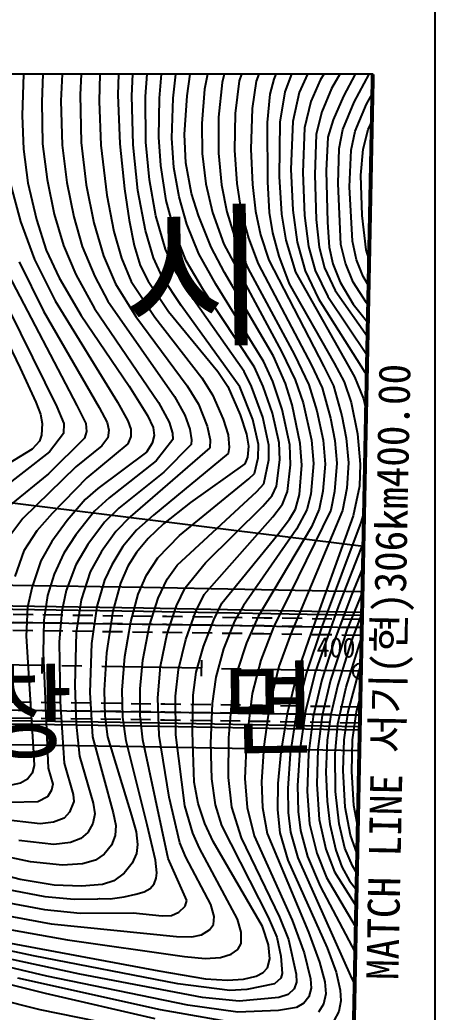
# Model space of a CAD drawing. Header units: millimetres. Extents: x 8678 to 9474, y 1103 to 1809.
# Drawn here: x 9421.8 to 9473.9, y 1431.1 to 1555.7 of the extents above; entities that cross this region are included whole.
import ezdxf
from ezdxf.enums import TextEntityAlignment as Align
from ezdxf.xclip import XClip

# ---------------------------------------------------------------- set-up
doc = ezdxf.new("R2010")
doc.units = ezdxf.units.MM
doc.header["$LTSCALE"] = 10
doc.header["$MEASUREMENT"] = 0
doc.header["$XCLIPFRAME"] = 2
for name, pattern in [('A-CENTR01', [2, 1.25, -0.25, 0.25, -0.25]), ('CENTER', [2, 1.25, -0.25, 0.25, -0.25]), ('HIDDEN', [0.375, 0.25, -0.125])]:
    doc.linetypes.add(name, pattern=pattern)
for name, color, linetype in [('TN-MACL', 6, 'A-CENTR01'), ('TZ-BASE', 253, 'Continuous'), ('TZ-CABL', 4, 'Continuous')]:
    doc.layers.add(name, color=color, linetype=linetype)
doc.layers.add('TX-PAPR', color=2, linetype='Continuous', plot=False)
doc.styles.add('HANA', font='GulimChe.ttf')
doc.styles.get("Standard").update_dxf_attribs({"font": 'GulimChe.ttf'})
doc.linetypes.add('ZIGZAG', pattern='A,0.0001,-0.2,[131,ltypeshp.shx,S=0.2,R=0,X=-0.2,Y=0],-0.4,[131,ltypeshp.shx,S=0.2,R=180,X=0.2,Y=0],-0.2', length=0.8001)

# ---------------------------------------------------------------- blocks, each defined once
blk = doc.blocks.new('JD-CGHF56FJ')
at = {"layer": 'TZ-BASE'}
for p, q in [((695.76, 78.77, 242), (693.29, 74.99, 242)), ((662.61, 77.53, 227), (662.35, 71.63, 227)), ((665.03, 78.14, 228), (664.76, 72.39, 228)), ((669.67, 78.18, 230), (669.52, 72.41, 230)), ((697.22, 78.02, 243), (694.88, 74.23, 243)), ((698.7, 77.32, 244), (696.32, 73.19, 244)), ((660.21, 77.15, 226), (659.95, 71.52, 226)), ((667.3, 76.96, 229), (667.16, 71.62, 229)), ((671.26, 72.27, 231), (671.48, 77.02, 231)), ((672.99, 72.19, 232), (673.3, 76.84, 232)), ((674.72, 72, 233), (675.13, 76.65, 233)), ((676.44, 71.98, 234), (676.91, 76.19, 234)), ((678.18, 72.27, 235), (678.73, 76.04, 235)), ((681.08, 76.67, 236), (680.39, 73.13, 236)), ((683.28, 76.69, 237), (682.6, 73.97, 237)), ((685.45, 76.51, 238), (684.74, 74.17, 238)), ((687.63, 76.28, 239), (686.86, 74.12, 239)), ((689.87, 76.22, 240), (689.07, 74.39, 240)), ((700.17, 76.67, 245), (697.8, 72.22, 245)), ((657.66, 75.34, 225), (657.49, 69.8, 225)), ((691.33, 75.07, 241), (690.45, 72.78, 241)), ((693.29, 74.99, 242), (692.25, 72.68, 242)), ((699.14, 71.49, 246), (701.33, 75.56, 246)), ((682.6, 73.97, 237), (682.13, 69.61, 237)), ((684.74, 74.17, 238), (684.22, 70.05, 238)), ((686.86, 74.12, 239), (686.33, 70.68, 239)), ((689.07, 74.39, 240), (688.58, 72.48, 240)), ((694.88, 74.23, 243), (693.7, 71.55, 243)), ((664.76, 72.39, 228), (664.91, 66.41, 228)), ((669.52, 72.41, 230), (669.76, 66.23, 230)), ((680.39, 73.13, 236), (680.03, 68.81, 236)), ((688.58, 72.48, 240), (688.22, 68.94, 240)), ((690.45, 72.78, 241), (689.83, 68.96, 241)), ((692.25, 72.68, 242), (691.45, 69.06, 242)), ((696.32, 73.19, 244), (695.07, 70.27, 244)), ((700.69, 71.24, 247), (701.43, 72.57, 247)), ((659.95, 71.52, 226), (660.07, 66.24, 226)), ((662.35, 71.63, 227), (662.5, 66.09, 227)), ((667.16, 71.62, 229), (667.35, 66.09, 229)), ((671.42, 66.12, 231), (671.26, 72.27, 231)), ((673.03, 66.46, 232), (672.99, 72.19, 232)), ((674.64, 67.1, 233), (674.72, 72, 233)), ((676.28, 66.98, 234), (676.44, 71.98, 234)), ((677.87, 67.44, 235), (678.18, 72.27, 235)), ((693.7, 71.55, 243), (692.93, 68.25, 243)), ((697.8, 72.22, 245), (696.49, 69.26, 245)), ((697.74, 68.06, 246), (699.14, 71.49, 246)), ((699.25, 67.83, 247), (700.69, 71.24, 247)), ((657.49, 69.8, 225), (657.66, 65.56, 225)), ((684.22, 70.05, 238), (684.14, 65.46, 238)), ((686.33, 70.68, 239), (686.19, 65.59, 239)), ((695.07, 70.27, 244), (694.37, 67.46, 244)), ((680.03, 68.81, 236), (680.07, 65.04, 236)), ((682.13, 69.61, 237), (682.11, 65.07, 237)), ((688.22, 68.94, 240), (688.26, 61.46, 240)), ((689.83, 68.96, 241), (689.74, 62.14, 241)), ((691.45, 69.06, 242), (691.22, 63.08, 242)), ((696.49, 69.26, 245), (695.86, 67.08, 245)), ((700.92, 68.06, 248), (701.36, 69, 248)), ((678.05, 63.86, 235), (677.87, 67.44, 235)), ((692.93, 68.25, 243), (692.7, 62.65, 243)), ((694.37, 67.46, 244), (694.19, 62.35, 244)), ((697.27, 65.65, 246), (697.74, 68.06, 246)), ((698.75, 65.46, 247), (699.25, 67.83, 247)), ((700.26, 65.59, 248), (700.92, 68.06, 248)), ((660.07, 66.24, 226), (660.62, 61.76, 226)), ((662.5, 66.09, 227), (663.1, 61.38, 227)), ((664.91, 66.41, 228), (665.54, 61.1, 228)), ((667.35, 66.09, 229), (668.11, 59.81, 229)), ((669.76, 66.23, 230), (670.32, 60.6, 230)), ((672.02, 60.38, 231), (671.42, 66.12, 231)), ((673.48, 61.71, 232), (673.03, 66.46, 232)), ((674.89, 63.52, 233), (674.64, 67.1, 233)), ((676.54, 63.28, 234), (676.28, 66.98, 234)), ((695.86, 67.08, 245), (695.64, 62.86, 245)), ((657.66, 65.56, 225), (658.21, 61.37, 225)), ((680.07, 65.04, 236), (680.53, 61.23, 236)), ((682.11, 65.07, 237), (682.51, 61.09, 237)), ((684.14, 65.46, 238), (684.44, 61.25, 238)), ((686.19, 65.59, 239), (686.38, 61.13, 239)), ((697.12, 61.28, 246), (697.27, 65.65, 246)), ((698.56, 60.84, 247), (698.75, 65.46, 247)), ((699.97, 62.32, 248), (700.26, 65.59, 248)), ((678.75, 60.03, 235), (678.05, 63.86, 235)), ((675.58, 59.15, 233), (674.89, 63.52, 233)), ((677.18, 59.59, 234), (676.54, 63.28, 234)), ((691.22, 63.08, 242), (691.43, 57.91, 242)), ((692.7, 62.65, 243), (692.92, 57.25, 243)), ((694.19, 62.35, 244), (694.38, 56.76, 244)), ((695.64, 62.86, 245), (695.79, 56.41, 245)), ((658.21, 61.37, 225), (659.31, 56.73, 225)), ((660.62, 61.76, 226), (661.52, 57.43, 226)), ((663.1, 61.38, 227), (663.97, 57.07, 227)), ((665.54, 61.1, 228), (666.47, 56.34, 228)), ((674.28, 57.21, 232), (673.48, 61.71, 232)), ((680.53, 61.23, 236), (681.36, 57.61, 236)), ((682.51, 61.09, 237), (683.16, 57.72, 237)), ((684.44, 61.25, 238), (684.98, 57.7, 238)), ((686.38, 61.13, 239), (686.75, 57.79, 239)), ((688.26, 61.46, 240), (688.5, 57.63, 240)), ((689.74, 62.14, 241), (690.02, 57.4, 241)), ((697.49, 53.61, 246), (697.12, 61.28, 246)), ((700.14, 57.26, 248), (699.97, 62.32, 248)), ((656.06, 61.03, 224), (657.31, 56.5, 224)), ((670.32, 60.6, 230), (670.92, 56.65, 230)), ((672.95, 55.36, 231), (672.02, 60.38, 231)), ((679.6, 57.23, 235), (678.75, 60.03, 235)), ((698.92, 54.02, 247), (698.56, 60.84, 247)), ((668.11, 59.81, 229), (669, 55.23, 229)), ((676.63, 55.14, 233), (675.58, 59.15, 233)), ((678.15, 56.14, 234), (677.18, 59.59, 234)), ((661.52, 57.43, 226), (662.68, 53.5, 226)), ((681.36, 57.61, 236), (682.79, 53.65, 236)), ((683.16, 57.72, 237), (684.32, 54.07, 237)), ((684.98, 57.7, 238), (685.87, 54.4, 238)), ((686.75, 57.79, 239), (687.38, 54.84, 239)), ((688.5, 57.63, 240), (688.91, 55.07, 240)), ((690.02, 57.4, 241), (690.56, 54.13, 241)), ((691.43, 57.91, 242), (691.98, 53.88, 242)), ((657.31, 56.5, 224), (659.06, 51.73, 224)), ((659.31, 56.73, 225), (660.53, 52.9, 225)), ((663.97, 57.07, 227), (665.04, 53.35, 227)), ((666.47, 56.34, 228), (667.69, 52.19, 228)), ((670.92, 56.65, 230), (671.57, 53.46, 230)), ((675.47, 53.03, 232), (674.28, 57.21, 232)), ((679.64, 52.42, 234), (678.15, 56.14, 234)), ((681.2, 53.29, 235), (679.6, 57.23, 235)), ((692.92, 57.25, 243), (693.42, 53.34, 243)), ((694.38, 56.76, 244), (694.74, 53.28, 244)), ((695.79, 56.41, 245), (696, 53.29, 245)), ((700.64, 52.93, 248), (700.14, 57.26, 248)), ((648.62, 55.85, 220), (657.27, 38.07, 220)), ((669, 55.23, 229), (669.95, 51.9, 229)), ((673.96, 51.93, 231), (672.95, 55.36, 231)), ((678.08, 51.54, 233), (676.63, 55.14, 233)), ((687.38, 54.84, 239), (688.42, 51.64, 239)), ((688.91, 55.07, 240), (689.71, 52.16, 240)), ((682.79, 53.65, 236), (690.02, 40.17, 236)), ((684.32, 54.07, 237), (685.8, 50.62, 237)), ((685.87, 54.4, 238), (687.1, 51.17, 238)), ((690.56, 54.13, 241), (691.77, 50.12, 241)), ((691.98, 53.88, 242), (693, 50.29, 242)), ((698.05, 51.26, 246), (697.49, 53.61, 246)), ((699.44, 51.7, 247), (698.92, 54.02, 247)), ((660.53, 52.9, 225), (662.14, 49.43, 225)), ((662.68, 53.5, 226), (664.24, 49.84, 226)), ((665.04, 53.35, 227), (666.6, 49.59, 227)), ((671.57, 53.46, 230), (672.32, 50.96, 230)), ((676.66, 50.4, 232), (675.47, 53.03, 232)), ((681.78, 48.63, 234), (679.64, 52.42, 234)), ((682.88, 50.08, 235), (681.2, 53.29, 235)), ((693.42, 53.34, 243), (694.25, 50.33, 243)), ((694.74, 53.28, 244), (695.41, 50.66, 244)), ((696, 53.29, 245), (696.47, 51.16, 245)), ((701.01, 51.74, 248), (700.64, 52.93, 248)), ((657.12, 51.43, 223), (660.18, 45.22, 223)), ((659.06, 51.73, 224), (661.64, 46.52, 224)), ((667.69, 52.19, 228), (669.22, 48.65, 228)), ((669.95, 51.9, 229), (671.19, 48.96, 229)), ((675.07, 49.56, 231), (673.96, 51.93, 231)), ((680.25, 47.88, 233), (678.08, 51.54, 233)), ((687.1, 51.17, 238), (693.8, 38.43, 238)), ((688.42, 51.64, 239), (695.36, 38.3, 239)), ((689.71, 52.16, 240), (691.01, 48.66, 240)), ((696.47, 51.16, 245), (697.4, 48.86, 245)), ((699.02, 48.89, 246), (698.05, 51.26, 246)), ((700.27, 49.57, 247), (699.44, 51.7, 247)), ((672.32, 50.96, 230), (673.29, 48.98, 230)), ((679, 46.7, 232), (676.66, 50.4, 232)), ((689.02, 39.6, 235), (682.88, 50.08, 235)), ((685.8, 50.62, 237), (691.67, 39.75, 237)), ((691.77, 50.12, 241), (699.17, 36.98, 241)), ((693, 50.29, 242), (694.69, 46.79, 242)), ((694.25, 50.33, 243), (695.85, 47.06, 243)), ((695.41, 50.66, 244), (696.74, 47.81, 244)), ((654.07, 48.97, 221), (661.86, 33.21, 221)), ((655.77, 49.8, 222), (664.37, 33.38, 222)), ((662.14, 49.43, 225), (664.89, 44.68, 225)), ((664.24, 49.84, 226), (666.58, 45.55, 226)), ((666.6, 49.59, 227), (668.23, 46.47, 227)), ((669.22, 48.65, 228), (671.77, 44.57, 228)), ((671.19, 48.96, 229), (674.14, 44.48, 229)), ((673.29, 48.98, 230), (675.86, 45.2, 230)), ((677.46, 45.94, 231), (675.07, 49.56, 231)), ((687.81, 38.88, 234), (681.78, 48.63, 234)), ((691.01, 48.66, 240), (696.65, 38.71, 240)), ((697.4, 48.86, 245), (699, 46.11, 245)), ((700.68, 46.27, 246), (699.02, 48.89, 246)), ((700.95, 48.47, 247), (700.27, 49.57, 247)), ((686.64, 38.18, 233), (680.25, 47.88, 233)), ((696.74, 47.81, 244), (700.82, 42.03, 244)), ((661.64, 46.52, 224), (669.46, 33.8, 224)), ((668.23, 46.47, 227), (676.6, 34.53, 227)), ((685.36, 37.66, 232), (679, 46.7, 232)), ((694.69, 46.79, 242), (700.47, 37.58, 242)), ((695.85, 47.06, 243), (700.77, 39.7, 243)), ((700.9, 46, 246), (700.68, 46.27, 246)), ((660.18, 45.22, 223), (667.16, 33.12, 223)), ((666.58, 45.55, 226), (674.62, 33.76, 226)), ((675.86, 45.2, 230), (682.06, 37.67, 230)), ((684.8, 35.73, 231), (677.46, 45.94, 231)), ((699, 46.11, 245), (700.86, 43.82, 245)), ((664.89, 44.68, 225), (670.93, 35.8, 225)), ((671.77, 44.57, 228), (678.21, 35.84, 228)), ((674.14, 44.48, 229), (680.04, 36.86, 229)), ((498.9, 40.63), (700.3, 15.73)), ((690.02, 40.17, 236), (691.75, 36.62, 236)), ((688.93, 36.39, 234), (687.81, 38.88, 234)), ((690.53, 36.13, 235), (689.02, 39.6, 235)), ((691.67, 39.75, 237), (693.47, 35.96, 237)), ((696.65, 38.71, 240), (697.91, 36.34, 240)), ((657.27, 38.07, 220), (659.21, 33.82, 220)), ((682.06, 37.67, 230), (683.31, 35.78, 230)), ((686.26, 35.76, 232), (685.36, 37.66, 232)), ((687.72, 35.78, 233), (686.64, 38.18, 233)), ((693.8, 38.43, 238), (695.11, 35.62, 238)), ((695.36, 38.3, 239), (696.54, 35.87, 239)), ((700.47, 37.58, 242), (700.72, 37.06, 242)), ((680.04, 36.86, 229), (681.37, 34.73, 229)), ((690.13, 32.88, 234), (688.93, 36.39, 234)), ((691.75, 36.62, 236), (692.75, 33.71, 236)), ((697.91, 36.34, 240), (698.77, 33.76, 240)), ((699.17, 36.98, 241), (700.3, 34.21, 241)), ((670.93, 35.8, 225), (673.24, 32.12, 225)), ((678.21, 35.84, 228), (679.6, 33.53, 228)), ((683.31, 35.78, 230), (684.84, 32.22, 230)), ((686.42, 31.62, 231), (684.8, 35.73, 231)), ((687.69, 31.9, 232), (686.26, 35.76, 232)), ((688.9, 32.44, 233), (687.72, 35.78, 233)), ((691.35, 33.45, 235), (690.53, 36.13, 235)), ((693.47, 35.96, 237), (694.48, 32.7, 237)), ((695.11, 35.62, 238), (696.18, 31.78, 238)), ((696.54, 35.87, 239), (697.61, 32.07, 239)), ((659.21, 33.82, 220), (659.79, 32.28, 220)), ((669.46, 33.8, 224), (670.77, 31.47, 224)), ((674.62, 33.76, 226), (675.94, 31.29, 226)), ((676.6, 34.53, 227), (677.89, 32.16, 227)), ((681.37, 34.73, 229), (682.71, 31.65, 229)), ((692.75, 33.71, 236), (693.78, 29.04, 236)), ((698.77, 33.76, 240), (699.58, 29.82, 240)), ((700.3, 34.21, 241), (700.64, 32.72, 241)), ((661.86, 33.21, 221), (662.74, 31.12, 221)), ((664.37, 33.38, 222), (665.47, 31.13, 222)), ((667.16, 33.12, 223), (668.15, 31.23, 223)), ((679.6, 33.53, 228), (680.72, 30.8, 228)), ((689.73, 28.68, 233), (688.9, 32.44, 233)), ((691.07, 28.46, 234), (690.13, 32.88, 234)), ((692.39, 28.6, 235), (691.35, 33.45, 235)), ((694.48, 32.7, 237), (695.26, 29.02, 237)), ((659.79, 32.28, 220), (660.01, 31.12, 220)), ((668.15, 31.23, 223), (668.39, 30.29, 223)), ((670.77, 31.47, 224), (671.15, 30.4, 224)), ((673.24, 32.12, 225), (673.92, 30.61, 225)), ((675.94, 31.29, 226), (676.34, 29.91, 226)), ((677.89, 32.16, 227), (678.55, 30.4, 227)), ((682.71, 31.65, 229), (683.32, 29.69, 229)), ((684.84, 32.22, 230), (685.66, 29.79, 230)), ((687.15, 28.48, 231), (686.42, 31.62, 231)), ((688.46, 28.42, 232), (687.69, 31.9, 232)), ((696.18, 31.78, 238), (696.73, 29, 238)), ((697.61, 32.07, 239), (698.16, 29.26, 239)), ((660.01, 31.12, 220), (659.93, 29.67, 220)), ((662.74, 31.12, 221), (662.69, 29.87, 221)), ((665.56, 30.12, 222), (665.31, 29.26, 222)), ((665.47, 31.13, 222), (665.56, 30.12, 222)), ((668.39, 30.29, 223), (668.23, 29.34, 223)), ((671.15, 30.4, 224), (671.13, 29.48, 224)), ((673.92, 30.61, 225), (674.05, 29.6, 225)), ((678.55, 30.4, 227), (678.75, 29.06, 227)), ((680.72, 30.8, 228), (681.09, 29.06, 228)), ((659.66, 28.89, 220), (658.74, 27.91, 220)), ((659.93, 29.67, 220), (659.66, 28.89, 220)), ((665.31, 29.26, 222), (660.81, 24.81, 222)), ((662.69, 29.87, 221), (660.94, 27.56, 221)), ((668.23, 29.34, 223), (667.51, 28.31, 223)), ((671.13, 29.48, 224), (670.74, 28.55, 224)), ((674.05, 29.6, 225), (673.82, 28.64, 225)), ((676.39, 29.13, 226), (674.31, 26.45, 226)), ((676.34, 29.91, 226), (676.39, 29.13, 226)), ((678.75, 29.06, 227), (678.69, 28.47, 227)), ((681.09, 29.06, 228), (681.06, 28.08, 228)), ((683.32, 29.69, 229), (683.46, 28.11, 229)), ((685.66, 29.79, 230), (685.89, 28.27, 230)), ((689.8, 26.54, 233), (689.73, 28.68, 233)), ((693.78, 29.04, 236), (694.04, 26.08, 236)), ((695.26, 29.02, 237), (695.51, 26.03, 237)), ((696.73, 29, 238), (696.96, 26.14, 238)), ((698.16, 29.26, 239), (698.42, 26.18, 239)), ((699.58, 29.82, 240), (699.91, 26.03, 240)), ((658.74, 27.91, 220), (653.8, 24.86, 220)), ((660.94, 27.56, 221), (654.45, 22.52, 221)), ((667.51, 28.31, 223), (664.23, 25.67, 223)), ((670.74, 28.55, 224), (665.62, 24.31, 224)), ((673.09, 27.53, 225), (666.98, 22.94, 225)), ((681.06, 28.08, 228), (671.06, 19.39, 228)), ((673.82, 28.64, 225), (673.09, 27.53, 225)), ((678.69, 28.47, 227), (675.27, 25, 227)), ((683.46, 28.11, 229), (683.33, 27.34, 229)), ((685.89, 28.27, 230), (685.76, 26.88, 230)), ((687.1, 26.83, 231), (687.15, 28.48, 231)), ((688.42, 26.55, 232), (688.46, 28.42, 232)), ((691.15, 25.93, 234), (691.07, 28.46, 234)), ((692.6, 25.87, 235), (692.39, 28.6, 235)), ((674.31, 26.45, 226), (668.42, 21.8, 226)), ((683.33, 27.34, 229), (673.98, 19.62, 229)), ((685.76, 26.88, 230), (685.44, 26.07, 230)), ((686.64, 24.84, 231), (687.1, 26.83, 231)), ((687.8, 23.53, 232), (688.42, 26.55, 232)), ((689.4, 23.27, 233), (689.8, 26.54, 233)), ((698.42, 26.18, 239), (698.21, 22.99, 239)), ((664.23, 25.67, 223), (657.6, 19.21, 223)), ((675.27, 25, 227), (669.63, 20.5, 227)), ((685.44, 26.07, 230), (678.61, 21.22, 230)), ((690.77, 22.59, 234), (691.15, 25.93, 234)), ((692.3, 22.21, 235), (692.6, 25.87, 235)), ((694.04, 26.08, 236), (693.72, 22.26, 236)), ((695.51, 26.03, 237), (695.23, 22.64, 237)), ((696.96, 26.14, 238), (696.69, 22.58, 238)), ((699.91, 26.03, 240), (699.8, 23.26, 240)), ((660.81, 24.81, 222), (656.09, 20.93, 222)), ((665.62, 24.31, 224), (661.28, 19.83, 224)), ((677.23, 17.07, 231), (685.94, 24.18, 231)), ((685.94, 24.18, 231), (686.64, 24.84, 231)), ((666.98, 22.94, 225), (665.41, 21.58, 225)), ((676.95, 13.34, 232), (686.92, 22.58, 232)), ((686.92, 22.58, 232), (687.8, 23.53, 232)), ((688.86, 22.06, 233), (689.4, 23.27, 233)), ((690.17, 20.97, 234), (690.77, 22.59, 234)), ((695.23, 22.64, 237), (694.76, 20.37, 237)), ((696.69, 22.58, 238), (696.21, 20.24, 238)), ((698.21, 22.99, 239), (697.69, 20.19, 239)), ((699.8, 23.26, 240), (699.03, 19.51, 240)), ((665.41, 21.58, 225), (663.16, 18.95, 225)), ((668.42, 21.8, 226), (666.59, 20.11, 226)), ((678.61, 21.22, 230), (675.24, 18.51, 230)), ((687.67, 20.72, 233), (688.86, 22.06, 233)), ((691.78, 20.37, 235), (692.3, 22.21, 235)), ((693.72, 22.26, 236), (693.21, 20.27, 236)), ((666.59, 20.11, 226), (664.23, 17.15, 226)), ((669.63, 20.5, 227), (667.82, 18.72, 227)), ((680.49, 13.61, 233), (687.67, 20.72, 233)), ((688.96, 19.38, 234), (690.17, 20.97, 234)), ((696.21, 20.24, 238), (689.01, 5.55, 238)), ((691.04, 19.09, 235), (691.78, 20.37, 235)), ((697.69, 20.19, 239), (691.2, 4.69, 239)), ((693.21, 20.27, 236), (691.9, 17.83, 236)), ((694.76, 20.37, 237), (693.81, 18.14, 237)), ((700.38, 20.07, 241), (699.98, 18.67, 241)), ((657.6, 19.21, 223), (655.82, 16.83, 223)), ((661.28, 19.83, 224), (659.33, 17.64, 224)), ((663.16, 18.95, 225), (661.22, 16.3, 225)), ((667.82, 18.72, 227), (665.74, 15.94, 227)), ((671.06, 19.39, 228), (669.23, 17.54, 228)), ((673.98, 19.62, 229), (671.86, 17.71, 229)), ((680.32, 9.64, 234), (688.96, 19.38, 234)), ((689.56, 17.18, 235), (691.04, 19.09, 235)), ((699.03, 19.51, 240), (693.45, 4.05, 240)), ((659.33, 17.64, 224), (657.7, 15.14, 224)), ((669.23, 17.54, 228), (667.46, 15.06, 228)), ((671.86, 17.71, 229), (670.14, 15.67, 229)), ((675.24, 18.51, 230), (673.31, 16.68, 230)), ((691.9, 17.83, 236), (685.27, 8.27, 236)), ((693.81, 18.14, 237), (687.09, 6.88, 237)), ((699.98, 18.67, 241), (695.14, 5.72, 241)), ((661.22, 16.3, 225), (659.86, 13.88, 225)), ((664.23, 17.15, 226), (662.72, 14.82, 226)), ((673.31, 16.68, 230), (671.85, 14.93, 230)), ((674.5, 14.25, 231), (677.23, 17.07, 231)), ((682.54, 8.54, 235), (689.56, 17.18, 235)), ((700.31, 16.27, 242), (697.16, 8.24, 242)), ((657.7, 15.14, 224), (656.6, 11.89, 224)), ((665.74, 15.94, 227), (664.23, 13.38, 227)), ((667.46, 15.06, 228), (666.05, 12.48, 228)), ((670.14, 15.67, 229), (668.73, 13.36, 229)), ((659.86, 13.88, 225), (658.75, 10.61, 225)), ((662.72, 14.82, 226), (661.51, 12.18, 226)), ((671.85, 14.93, 230), (670.77, 13.19, 230)), ((673.09, 12.09, 231), (674.5, 14.25, 231)), ((664.23, 13.38, 227), (663.04, 10.13, 227)), ((666.05, 12.48, 228), (664.9, 8.98, 228)), ((668.73, 13.36, 229), (667.83, 11.43, 229)), ((670.77, 13.19, 230), (669.85, 11.07, 230)), ((675.68, 11.59, 232), (676.95, 13.34, 232)), ((677.93, 10.49, 233), (680.49, 13.61, 233)), ((700.24, 13.02, 243), (698.77, 9.47, 243)), ((661.51, 12.18, 226), (660.68, 9.53, 226)), ((667.83, 11.43, 229), (666.86, 8.13, 229)), ((672.07, 9.69, 231), (673.09, 12.09, 231)), ((674.54, 9.18, 232), (675.68, 11.59, 232)), ((658.75, 10.61, 225), (658.18, 8.04, 225)), ((663.04, 10.13, 227), (662.46, 7.53, 227)), ((669.85, 11.07, 230), (668.88, 7.54, 230)), ((676.85, 8.2, 233), (677.93, 10.49, 233)), ((700.18, 9.98, 244), (698.26, 5.28, 244)), ((660.68, 9.53, 226), (660.21, 6.4, 226)), ((664.9, 8.98, 228), (664.27, 4.89, 228)), ((671.12, 6.22, 231), (672.07, 9.69, 231)), ((673.48, 5.74, 232), (674.54, 9.18, 232)), ((679.24, 7.44, 234), (680.32, 9.64, 234)), ((698.77, 9.47, 243), (696.6, 3.65, 243)), ((658.18, 8.04, 225), (658.01, 4.39, 225)), ((662.46, 7.53, 227), (662.13, 3.71, 227)), ((666.86, 8.13, 229), (666.2, 3.47, 229)), ((668.88, 7.54, 230), (668.08, 2.31, 230)), ((675.7, 4.69, 233), (676.85, 8.2, 233)), ((681.54, 6.45, 235), (682.54, 8.54, 235)), ((685.27, 8.27, 236), (684.13, 6.31, 236)), ((697.16, 8.24, 242), (694.27, -0.12, 242)), ((660.21, 6.4, 226), (660.13, 2.33, 226)), ((678.01, 4.01, 234), (679.24, 7.44, 234)), ((680.24, 3.12, 235), (681.54, 6.45, 235)), ((684.13, 6.31, 236), (682.75, 2.82, 236)), ((687.09, 6.88, 237), (685.62, 3.58, 237)), ((700.13, 7.37, 245), (698.82, 3.87, 245)), ((670.38, 1.84, 231), (671.12, 6.22, 231)), ((672.64, 1.39, 232), (673.48, 5.74, 232)), ((689.01, 5.55, 238), (687.42, 1.4, 238)), ((695.14, 5.72, 241), (693.11, -0.28, 241)), ((698.26, 5.28, 244), (696.17, -1.13, 244)), ((658.01, 4.39, 225), (658.91, -10.22, 225)), ((664.27, 4.89, 228), (664.09, -1.75, 228)), ((674.84, 0.63, 233), (675.7, 4.69, 233)), ((677.09, 0.21, 234), (678.01, 4.01, 234)), ((691.2, 4.69, 239), (689.71, 0.58, 239)), ((693.45, 4.05, 240), (692, -0.25, 240)), ((698.82, 3.87, 245), (697.1, -1.71, 245)), ((698.12, -1.98, 246), (700.01, 4.06, 246)), ((700.01, 4.06, 246), (700.07, 4.22, 246)), ((662.13, 3.71, 227), (662.26, -3.82, 227)), ((666.2, 3.47, 229), (665.98, -2.65, 229)), ((679.33, -0.13, 235), (680.24, 3.12, 235)), ((682.75, 2.82, 236), (681.79, -0.76, 236)), ((685.62, 3.58, 237), (684.51, 0.12, 237)), ((696.6, 3.65, 243), (695.08, -1.09, 243)), ((660.01, 1.72), (659.97, -0.28)), ((660.13, 2.33, 226), (660.77, -12.15, 226)), ((668.08, 2.31, 230), (667.79, -2.38, 230)), ((670.06, -2.37, 231), (670.38, 1.84, 231)), ((672.31, -2.21, 232), (672.64, 1.39, 232)), ((680.01, 1.38), (679.97, -0.62)), ((687.42, 1.4, 238), (686.36, -2.78, 238)), ((674.5, -3.35, 233), (674.84, 0.63, 233)), ((676.73, -3.14, 234), (677.09, 0.21, 234)), ((684.51, 0.12, 237), (683.8, -3.32, 237)), ((689.71, 0.58, 239), (688.53, -4.3, 239)), ((698.41, -5.08, 247), (699.76, 0.04, 247)), ((699.76, 0.04, 247), (700, 0.73, 247)), ((700, 1), (699.96, -1)), ((678.95, -3.02, 235), (679.33, -0.13, 235)), ((681.79, -0.76, 236), (681.32, -4.06, 236)), ((692, -0.25, 240), (690.74, -5.36, 240)), ((693.11, -0.28, 241), (691.91, -5.19, 241)), ((694.27, -0.12, 242), (693.04, -5.03, 242)), ((695.08, -1.09, 243), (694.01, -5.69, 243)), ((696.17, -1.13, 244), (695.13, -5.56, 244)), ((664.09, -1.75, 228), (664.28, -6.64, 228)), ((667.79, -2.38, 230), (667.88, -5.58, 230)), ((670.13, -5.75, 231), (670.06, -2.37, 231)), ((672.31, -5.57, 232), (672.31, -2.21, 232)), ((697.1, -1.71, 245), (696.23, -5.41, 245)), ((697.11, -6.59, 246), (698.12, -1.98, 246)), ((665.98, -2.65, 229), (666.31, -8.24, 229)), ((674.68, -8.07, 233), (674.5, -3.35, 233)), ((676.78, -7.98, 234), (676.73, -3.14, 234)), ((678.85, -7.66, 235), (678.95, -3.02, 235)), ((683.8, -3.32, 237), (683.38, -8.37, 237)), ((686.36, -2.78, 238), (685.63, -8.68, 238)), ((699.45, -5.11, 248), (699.92, -3.37, 248)), ((662.26, -3.82, 227), (662.75, -11.54, 227)), ((681.32, -4.06, 236), (681.13, -9.02, 236)), ((688.53, -4.3, 239), (687.82, -9.43, 239)), ((667.88, -5.58, 230), (668.2, -8.25, 230)), ((670.54, -8.73, 231), (670.13, -5.75, 231)), ((672.65, -8.61, 232), (672.31, -5.57, 232)), ((690.74, -5.36, 240), (689.96, -10.14, 240)), ((691.91, -5.19, 241), (691.11, -10.38, 241)), ((693.04, -5.03, 242), (692.31, -9.91, 242)), ((694.01, -5.69, 243), (693.41, -10.38, 243)), ((695.13, -5.56, 244), (694.59, -9.79, 244)), ((696.23, -5.41, 245), (695.76, -8.65, 245)), ((697.9, -8.6, 247), (698.41, -5.08, 247)), ((698.95, -8.63, 248), (699.45, -5.11, 248)), ((664.28, -6.64, 228), (664.69, -10.67, 228)), ((696.76, -10.38, 246), (697.11, -6.59, 246)), ((666.31, -8.24, 229), (668.92, -17.76, 229)), ((668.2, -8.25, 230), (671.23, -18.12, 230)), ((675.82, -23.53, 232), (672.65, -8.61, 232)), ((675.96, -15.83, 233), (674.68, -8.07, 233)), ((677.92, -16.88, 234), (676.78, -7.98, 234)), ((679.07, -13.93, 235), (678.85, -7.66, 235)), ((683.38, -8.37, 237), (683.34, -13.33, 237)), ((685.63, -8.68, 238), (685.45, -13.46, 238)), ((695.76, -8.65, 245), (695.61, -12.66, 245)), ((697.76, -12.46, 247), (697.9, -8.6, 247)), ((698.84, -12.59, 248), (698.95, -8.63, 248)), ((673.19, -19.3, 231), (670.54, -8.73, 231)), ((681.13, -9.02, 236), (681.23, -13.5, 236)), ((687.82, -9.43, 239), (687.54, -13.89, 239)), ((692.31, -9.91, 242), (692.03, -14.33, 242)), ((694.59, -9.79, 244), (694.46, -14.16, 244)), ((658.91, -10.22, 225), (658.99, -11.83, 225)), ((664.69, -10.67, 228), (666.4, -16.58, 228)), ((689.96, -10.14, 240), (689.58, -14.11, 240)), ((691.11, -10.38, 241), (690.81, -14.71, 241)), ((693.41, -10.38, 243), (693.26, -15.12, 243)), ((696.8, -15.1, 246), (696.76, -10.38, 246)), ((658.99, -11.83, 225), (658.77, -12.8, 225)), ((660.77, -12.15, 226), (661.34, -14.17, 226)), ((662.75, -11.54, 227), (663.89, -15.47, 227)), ((698.03, -17.06, 247), (697.76, -12.46, 247)), ((658.17, -13.54, 225), (657.3, -14.05, 225)), ((658.77, -12.8, 225), (658.17, -13.54, 225)), ((681.23, -13.5, 236), (681.71, -16.79, 236)), ((683.34, -13.33, 237), (683.75, -17.06, 237)), ((685.45, -13.46, 238), (685.72, -17.1, 238)), ((695.61, -12.66, 245), (695.76, -16.3, 245)), ((699.09, -16.85, 248), (698.84, -12.59, 248)), ((657.3, -14.05, 225), (656.11, -14.31, 225)), ((661.19, -14.94, 226), (660.68, -15.79, 226)), ((661.34, -14.17, 226), (661.19, -14.94, 226)), ((679.59, -16.61, 235), (679.07, -13.93, 235)), ((687.54, -13.89, 239), (687.65, -17.12, 239)), ((689.58, -14.11, 240), (689.54, -17.42, 240)), ((690.81, -14.71, 241), (690.86, -17.74, 241)), ((692.03, -14.33, 242), (692.11, -17.6, 242)), ((694.46, -14.16, 244), (694.77, -18.63, 244)), ((660.68, -15.79, 226), (659.45, -16.41, 226)), ((663.89, -15.47, 227), (663.97, -16.37, 227)), ((677.28, -21.56, 233), (675.96, -15.83, 233)), ((693.26, -15.12, 243), (693.56, -19.15, 243)), ((697.25, -19.18, 246), (696.8, -15.1, 246)), ((659.45, -16.41, 226), (655.99, -16.5, 226)), ((663.97, -16.37, 227), (663.44, -17.68, 227)), ((666.4, -16.58, 228), (666.62, -17.89, 228)), ((678.91, -20.32, 234), (677.92, -16.88, 234)), ((680.42, -19.14, 235), (679.59, -16.61, 235)), ((681.71, -16.79, 236), (682.52, -19.38, 236)), ((683.75, -17.06, 237), (684.95, -20.92, 237)), ((685.72, -17.1, 238), (686.61, -20.65, 238)), ((687.65, -17.12, 239), (688.23, -20.38, 239)), ((689.54, -17.42, 240), (689.84, -20.31, 240)), ((695.76, -16.3, 245), (696.11, -19.21, 245)), ((698.69, -20.57, 247), (698.03, -17.06, 247)), ((699.6, -19.55, 248), (699.09, -16.85, 248)), ((659.75, -19.18, 227), (654.64, -18.59, 227)), ((662.78, -18.43, 227), (661.44, -18.96, 227)), ((663.44, -17.68, 227), (662.78, -18.43, 227)), ((666.62, -17.89, 228), (666.37, -19.12, 228)), ((668.92, -17.76, 229), (669.24, -19.38, 229)), ((671.23, -18.12, 230), (671.78, -20.17, 230)), ((690.86, -17.74, 241), (691.16, -20.21, 241)), ((692.11, -17.6, 242), (692.4, -19.98, 242)), ((694.77, -18.63, 244), (695.58, -22.35, 244)), ((661.44, -18.96, 227), (659.75, -19.18, 227)), ((666.37, -19.12, 228), (665.74, -20.23, 228)), ((669.24, -19.38, 229), (669.17, -20.61, 229)), ((674.21, -23.71, 231), (673.19, -19.3, 231)), ((681.47, -21.36, 235), (680.42, -19.14, 235)), ((682.52, -19.38, 236), (688.36, -30.9, 236)), ((693.56, -19.15, 243), (694.45, -22.85, 243)), ((696.11, -19.21, 245), (696.86, -22.47, 245)), ((697.99, -22.21, 246), (697.25, -19.18, 246)), ((664.88, -21.02, 228), (663.56, -21.52, 228)), ((665.74, -20.23, 228), (664.88, -21.02, 228)), ((669.17, -20.61, 229), (668.69, -21.84, 229)), ((671.78, -20.17, 230), (671.96, -21.74, 230)), ((679.73, -22.21, 234), (678.91, -20.32, 234)), ((684.95, -20.92, 237), (689.79, -30.89, 237)), ((686.61, -20.65, 238), (691.38, -31.27, 238)), ((688.23, -20.38, 239), (693.4, -32.76, 239)), ((689.84, -20.31, 240), (690.84, -23.71, 240)), ((691.16, -20.21, 241), (692.08, -23.43, 241)), ((692.4, -19.98, 242), (693.31, -23.25, 242)), ((699.53, -22.95, 247), (698.69, -20.57, 247)), ((661.48, -21.76, 228), (657.07, -21.27, 228)), ((663.56, -21.52, 228), (661.48, -21.76, 228)), ((668.69, -21.84, 229), (667.79, -22.98, 229)), ((671.96, -21.74, 230), (671.84, -22.89, 230)), ((678.03, -23.36, 233), (677.28, -21.56, 233)), ((684.51, -31.12, 234), (679.73, -22.21, 234)), ((687.63, -32.07, 235), (681.47, -21.36, 235)), ((695.58, -22.35, 244), (696.67, -25.19, 244)), ((698.92, -24.44, 246), (697.99, -22.21, 246)), ((658.55, -23.92, 229), (652.42, -22.62, 229)), ((667.79, -22.98, 229), (666.72, -23.74, 229)), ((671.84, -22.89, 230), (671.3, -24.09, 230)), ((678.17, -28.77, 232), (675.82, -23.53, 232)), ((681.17, -29.28, 233), (678.03, -23.36, 233)), ((692.08, -23.43, 241), (698.86, -38.64, 241)), ((693.31, -23.25, 242), (694.9, -26.98, 242)), ((694.45, -22.85, 243), (695.69, -25.89, 243)), ((696.86, -22.47, 245), (697.61, -24.55, 245)), ((657.24, -26.14, 230), (649.32, -24.06, 230)), ((662.55, -24.34, 229), (658.55, -23.92, 229)), ((665.08, -24.19, 229), (662.55, -24.34, 229)), ((666.72, -23.74, 229), (665.08, -24.19, 229)), ((671.3, -24.09, 230), (670.29, -25.35, 230)), ((674.4, -25.32, 231), (674.21, -23.71, 231)), ((690.84, -23.71, 240), (695.75, -34.74, 240)), ((697.61, -24.55, 245), (698.57, -26.34, 245)), ((699.48, -25.34, 246), (698.92, -24.44, 246)), ((661.5, -26.85, 230), (657.24, -26.14, 230)), ((670.29, -25.35, 230), (668.99, -26.34, 230)), ((674.07, -26.7, 231), (674.32, -25.98, 231)), ((674.32, -25.98, 231), (674.4, -25.32, 231)), ((695.69, -25.89, 243), (699.26, -32.02, 243)), ((696.67, -25.19, 244), (699.4, -29.49, 244)), ((655.55, -27.38, 231), (660.33, -28.27, 231)), ((664.93, -27, 230), (661.5, -26.85, 230)), ((667.58, -26.8, 230), (664.93, -27, 230)), ((668.99, -26.34, 230), (667.58, -26.8, 230)), ((672.8, -27.69, 231), (673.57, -27.27, 231)), ((673.57, -27.27, 231), (674.07, -26.7, 231)), ((694.9, -26.98, 242), (699.28, -35.34, 242)), ((698.57, -26.34, 245), (699.44, -27.44, 245)), ((660.33, -28.27, 231), (664.01, -28.62, 231)), ((664.01, -28.62, 231), (667.01, -28.59, 231)), ((667.01, -28.59, 231), (667.22, -28.55, 231)), ((667.22, -28.55, 231), (668.53, -28.59, 231)), ((668.53, -28.59, 231), (670.31, -28.34, 231)), ((670.31, -28.34, 231), (671.74, -28, 231)), ((671.74, -28, 231), (672.8, -27.69, 231)), ((655.18, -28.97, 232), (660.32, -29.92, 232)), ((677.15, -30.25, 232), (677.94, -29.5, 232)), ((677.94, -29.5, 232), (678.17, -28.77, 232)), ((681.59, -30.82, 233), (681.17, -29.28, 233)), ((654.58, -30.51, 233), (661.13, -31.71, 233)), ((660.32, -29.92, 232), (664.79, -30.39, 232)), ((664.79, -30.39, 232), (671.42, -30.33, 232)), ((671.42, -30.33, 232), (675.07, -30.7, 232)), ((675.07, -30.7, 232), (676.23, -30.66, 232)), ((676.23, -30.66, 232), (677.15, -30.25, 232)), ((681.5, -31.81, 233), (681.59, -30.82, 233)), ((684.99, -32.75, 234), (684.51, -31.12, 234)), ((688.36, -30.9, 236), (689.43, -33.41, 236)), ((689.79, -30.89, 237), (690.89, -33.67, 237)), ((655, -32.28, 234), (663.17, -33.72, 234)), ((661.13, -31.71, 233), (676.84, -33.31, 233)), ((681.01, -32.46, 233), (681.5, -31.81, 233)), ((688.41, -34.37, 235), (687.63, -32.07, 235)), ((691.38, -31.27, 238), (692.86, -35.38, 238)), ((699.26, -32.02, 243), (699.34, -32.15, 243)), ((660.41, -40.49, 240), (632.44, -33.49, 240)), ((676.84, -33.31, 233), (678.8, -33.37, 233)), ((678.8, -33.37, 233), (679.99, -33.11, 233)), ((679.99, -33.11, 233), (681.01, -32.46, 233)), ((684.97, -34.19, 234), (684.99, -32.75, 234)), ((689.43, -33.41, 236), (689.95, -35.79, 236)), ((693.4, -32.76, 239), (694.78, -36.52, 239)), ((658.93, -35.75, 236), (652.19, -34.28, 236)), ((653.52, -33.67, 235), (674.65, -37.62, 235)), ((663.17, -33.72, 234), (677.86, -35.82, 234)), ((684.55, -34.94, 234), (684.97, -34.19, 234)), ((688.55, -36.13, 235), (688.41, -34.37, 235)), ((690.89, -33.67, 237), (691.85, -38.03, 237)), ((695.75, -34.74, 240), (696.89, -37.81, 240)), ((660.6, -38.28, 238), (650.76, -36, 238)), ((664.73, -38.03, 237), (654.23, -35.8, 237)), ((677.01, -39.24, 236), (658.93, -35.75, 236)), ((677.86, -35.82, 234), (680.47, -36.07, 234)), ((680.47, -36.07, 234), (682.36, -35.95, 234)), ((682.36, -35.95, 234), (683.7, -35.54, 234)), ((683.7, -35.54, 234), (684.55, -34.94, 234)), ((688.29, -37.24, 235), (688.55, -36.13, 235)), ((689.95, -35.79, 236), (690.12, -37.96, 236)), ((692.86, -35.38, 238), (693.67, -38.62, 238)), ((659.77, -42.53, 241), (635.43, -36.45, 241)), ((687.73, -37.82, 235), (688.29, -37.24, 235)), ((694.78, -36.52, 239), (695.45, -39.02, 239)), ((674.85, -42.53, 239), (656.97, -38.54, 239)), ((678.29, -41.93, 238), (660.6, -38.28, 238)), ((680.14, -40.99, 237), (664.73, -38.03, 237)), ((674.65, -37.62, 235), (680.5, -38.61, 235)), ((680.5, -38.61, 235), (683.24, -38.81, 235)), ((685.26, -38.69, 235), (686.84, -38.31, 235)), ((686.84, -38.31, 235), (687.73, -37.82, 235)), ((689.94, -38.56, 236), (689.16, -39.25, 236)), ((690.12, -37.96, 236), (689.94, -38.56, 236)), ((691.85, -38.03, 237), (691.92, -39.04, 237)), ((693.67, -38.62, 238), (693.75, -39.81, 238)), ((696.89, -37.81, 240), (697.39, -40.06, 240)), ((683.53, -40.11, 236), (677.01, -39.24, 236)), ((683.24, -38.81, 235), (685.26, -38.69, 235)), ((689.16, -39.25, 236), (685.7, -39.95, 236)), ((691.6, -39.88, 237), (690.85, -40.58, 237)), ((691.92, -39.04, 237), (691.6, -39.88, 237)), ((693.75, -39.81, 238), (693.45, -40.89, 238)), ((695.45, -39.02, 239), (695.58, -40.51, 239)), ((698.86, -38.64, 241), (699.2, -39.26, 241)), ((674.18, -43.64, 240), (660.41, -40.49, 240)), ((684.71, -41.43, 237), (680.14, -40.99, 237)), ((685.7, -39.95, 236), (683.53, -40.11, 236)), ((689.69, -40.97, 237), (684.71, -41.43, 237)), ((690.85, -40.58, 237), (689.69, -40.97, 237)), ((693.45, -40.89, 238), (692.81, -41.7, 238)), ((695.58, -40.51, 239), (695.3, -41.82, 239)), ((697.39, -40.06, 240), (697.46, -41.38, 240)), ((684.56, -42.8, 238), (678.29, -41.93, 238)), ((691.93, -42.25, 238), (689.65, -42.62, 238)), ((692.81, -41.7, 238), (691.93, -42.25, 238)), ((695.3, -41.82, 239), (694.68, -42.83, 239)), ((697.46, -41.38, 240), (697.22, -42.72, 240)), ((674.33, -45.48, 241), (659.77, -42.53, 241)), ((684.15, -44.14, 239), (674.85, -42.53, 239)), ((689.65, -42.62, 238), (684.56, -42.8, 238)), ((697.22, -42.72, 240), (696.61, -43.92, 240))]:
    blk.add_line(p, q, dxfattribs=at)
at = {"layer": 'TZ-BASE', "linetype": 'CENTER', "flags": 128}
blk.add_lwpolyline([(699.98, 0, 0.002738), (590.46, 1.58), (501, 1.56), (315.47, 1.52), (80, 0.38), (0, 0)], format="xyb", dxfattribs=at)
at = {"layer": 'TZ-BASE'}
blk.add_circle((699.98, 0), 1, dxfattribs=at)
for radius, end in [(10010, 89.487921), (10010, 89.487921), (10007.4, 89.487853), (10007, 89.487842), (9993, 89.487475), (9992.6, 89.487464), (9990, 89.487396), (9990, 89.487396)]:
    blk.add_arc((501.05, -9998.02), radius, 88.860087, end, dxfattribs=at)
at = {"layer": 'TZ-BASE', "style": 'HANA'}
for s, height, rotation, p in [('영    천    시', 14.4, 0.7939, (559.67, 40.75)), ('400', 2.5, 358.8601, (694.43, 1.8)), ('대   창   면', 9.6, 0.7939, (621.26, -10.44))]:
    blk.add_text(s, height=height, rotation=rotation, dxfattribs=at).set_placement(p)

msp = doc.modelspace()

# ---------------------------------------------------------------- linework, layer by layer
at = {"layer": 'TN-MACL', "const_width": 0.5}
msp.add_lwpolyline([(9466.07, 1548.85), (9463.09, 1398.88)], dxfattribs=at)
at = {"layer": 'TX-PAPR'}
for points in [[(8677.89, 1103.05), (9473.89, 1103.05), (9473.89, 1619.05), (8677.89, 1619.05)], [(9463.09, 1398.87), (9466.07, 1548.87), (8764.23, 1548.87), (8764.95, 1398.87)]]:
    msp.add_lwpolyline(points, close=True, dxfattribs=at)
at = {"layer": 'TZ-CABL', "linetype": 'HIDDEN'}
for points in [[(8764.56, 1480.37, -0.001516), (9268.64, 1481.93, -0.004011), (9464.7, 1480.37, -0.004011)], [(8764.57, 1479.37, -0.001516), (9268.64, 1480.93, -0.004011), (9464.69, 1479.37, -0.004011)], [(8764.57, 1478.37, -0.001516), (9268.64, 1479.93, -0.004011), (9464.67, 1478.37, -0.004011)], [(8764.61, 1469.37, -0.001515), (9268.42, 1470.93, -0.004011), (9464.49, 1469.37)], [(8764.62, 1468.37, -0.001515), (9268.42, 1469.93, -0.004011), (9464.47, 1468.37)], [(8764.62, 1467.37, -0.001515), (9268.42, 1468.93, -0.004011), (9464.45, 1467.37)]]:
    msp.add_lwpolyline(points, format="xyb", dxfattribs=at)
at = {"layer": 'TZ-CABL', "linetype": 'ZIGZAG', "ltscale": 0.5}
for points in [[(8764.57, 1479.37, -0.001516), (9268.64, 1480.93, -0.004011), (9464.69, 1479.37, -0.004011)], [(8764.62, 1468.37, -0.001515), (9268.42, 1469.93, -0.004011), (9464.47, 1468.37)]]:
    msp.add_lwpolyline(points, format="xyb", dxfattribs=at)

# ---------------------------------------------------------------- block references
at = {"layer": 'TZ-BASE'}
ref = msp.add_blockref('JD-CGHF56FJ', (8764.59, 1473.87), dxfattribs=at)
XClip(ref).set_block_clipping_path([(698.4920732728, -75.0000000069), (701.4767533416, 74.9999999931), (-0.3606341712, 74.9999999931), (0.3606341712, -75.0000000069)])

# ---------------------------------------------------------------- texts
at = {"layer": 'TN-MACL'}
msp.add_text('MATCH LINE 서기(현)306㎞400.00', height=4, rotation=88.8601, dxfattribs=at).set_placement((9468.03, 1473.8), align=Align.MIDDLE_CENTER)

doc.saveas('drawing.dxf')
